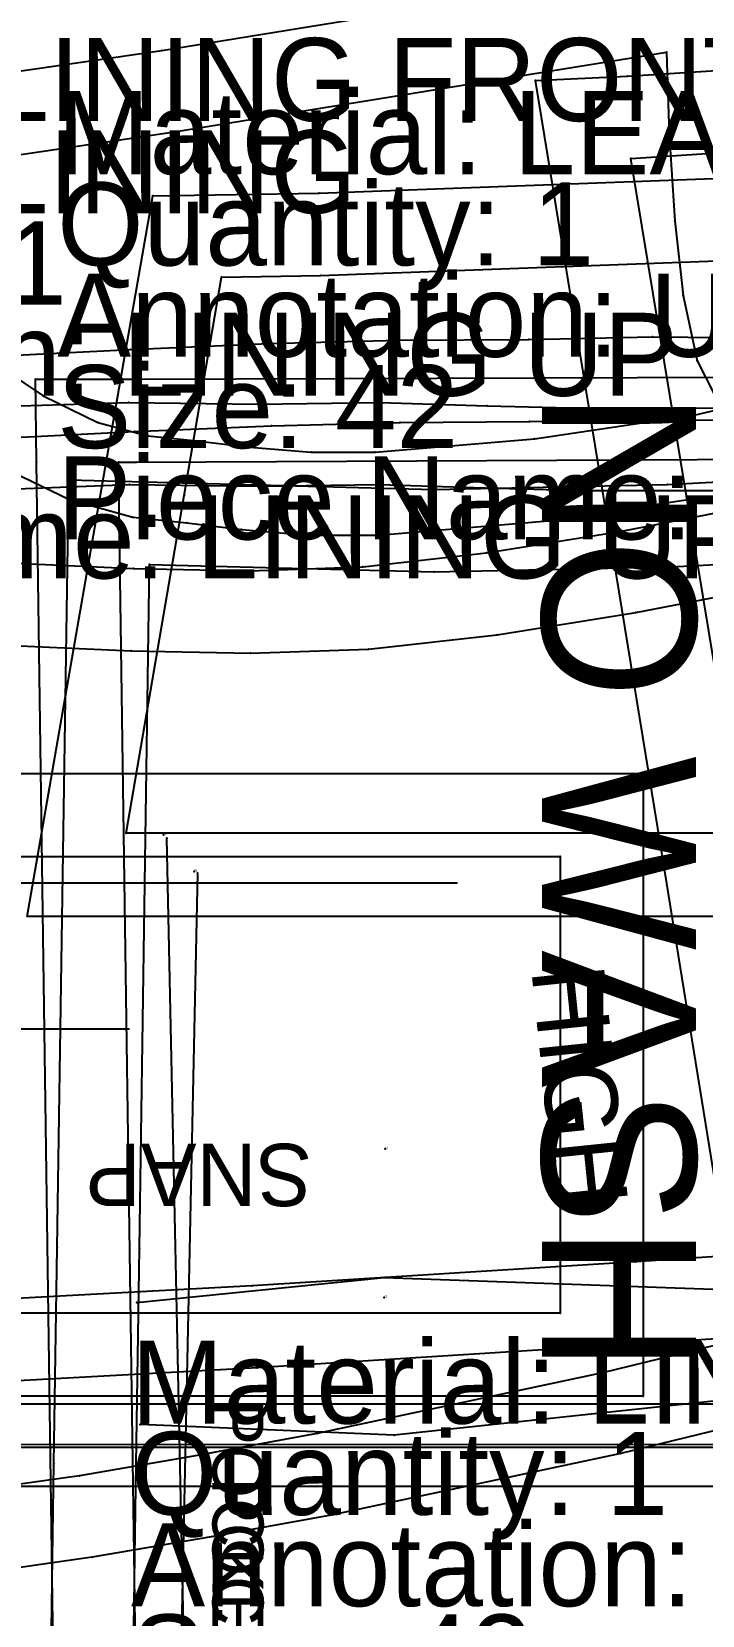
# Model space of a CAD drawing. Header units: metres. Extents: x -877 to 4284, y -561 to 1095.
# Drawn here: x -279.3 to -198.5, y -150 to 40.8 of the extents above; entities that cross this region are included whole.
import ezdxf

# ---------------------------------------------------------------- set-up
doc = ezdxf.new("R2010")
doc.units = ezdxf.units.M

# ---------------------------------------------------------------- blocks, each defined once
blk = doc.blocks.new('FRONT RIGHT 1P')
at = {"layer": '1'}
blk.add_lwpolyline([(-139.3, -134.9), (-137.2, 13.5), (-136.8, 39.5), (-135.4, 132), (-135.4, 132), (-91.4, 130.8), (-63.3, 131.4), (-42.6, 132.5)], dxfattribs=at)
at = {"layer": '13'}
blk.add_point((-120.3, 84.8), dxfattribs=at)
at = {"layer": '14'}
for points in [[(-125.7, 121.8), (-91.4, 120.9), (-62.9, 121.5), (-41.9, 122.6), (-24.9, 124), (-14.8, 125.3), (14.6, 129.6), (35.3, 132.7), (51.8, 134.9), (52.4, 130.5), (52.8, 120.9), (54.2, 112.1), (56.3, 104.9), (58.6, 98.8), (61.2, 92.9), (65.2, 86.2), (70.7, 80.3), (77.4, 74.7), (85.3, 69.3)], [(94.8, -133), (32.4, -134.8), (-42.8, -135.3), (-127.3, -134.9), (-129.4, -134.9), (-127.3, 13.4), (-126.9, 39.4), (-125.7, 121.8)]]:
    blk.add_lwpolyline(points, dxfattribs=at)
at = {"layer": '2'}
for p in [(-135.4, 132), (-135.4, 132), (-125.7, 121.8), (-125.7, 121.8), (-120.3, 84.8), (-119.9, 84.6), (-136.8, 39.5), (-136.8, 39.5), (-126.9, 39.4), (-137.2, 13.5), (-137.2, 13.5), (-127.3, 13.4)]:
    blk.add_point(p, dxfattribs=at)
at = {"layer": '3'}
for p in [(-91.4, 130.8), (-63.3, 131.4), (-91.4, 120.9), (-62.9, 121.5)]:
    blk.add_point(p, dxfattribs=at)
at = {"layer": '4'}
for p in [(-136.8, 39.5, 2.5), (-137.2, 13.5, 2.5)]:
    blk.add_point(p, dxfattribs=at)
at = {"layer": '8'}
blk.add_lwpolyline([(-119.9, 84.6), (-123.6, -89.6)], dxfattribs=at)
at = {"layer": '84'}
blk.add_lwpolyline([(-139.3, -134.9), (-137.2, 13.5), (-136.8, 39.5), (-135.4, 132), (-135.4, 132), (-91.4, 130.8), (-63.3, 131.4), (-42.6, 132.5)], dxfattribs=at)
at = {"layer": '85'}
blk.add_lwpolyline([(-119.9, 84.6), (-123.6, -89.6)], dxfattribs=at)
at = {"layer": '87'}
for points in [[(-125.7, 121.8), (-91.4, 120.9), (-62.9, 121.5), (-41.9, 122.6), (-24.9, 124), (-14.8, 125.3), (14.6, 129.6), (35.3, 132.7), (51.8, 134.9), (52.4, 130.5), (52.8, 120.9), (54.2, 112.1), (56.3, 104.9), (58.6, 98.8), (61.2, 92.9), (65.2, 86.2), (70.7, 80.3), (77.4, 74.7), (85.3, 69.3)], [(94.8, -133), (32.4, -134.8), (-42.8, -135.3), (-127.3, -134.9), (-129.4, -134.9), (-127.3, 13.4), (-126.9, 39.4), (-125.7, 121.8)]]:
    blk.add_lwpolyline(points, dxfattribs=at)
at = {"layer": '13'}
blk.add_text('#1', height=0.25, dxfattribs=at).set_placement((-120.3, 84.8))
at = {"layer": '15'}
blk.add_text('POCKET FLAP', height=6.1455, rotation=270, dxfattribs=at).set_placement((-118.1, 21.2))
at = {"layer": '2'}
blk.add_text('#1', height=0.25, dxfattribs=at).set_placement((-120.3, 84.8))
blk = doc.blocks.new('FACING INSIDE 2P')
at = {"layer": '1'}
blk.add_lwpolyline([(85.2, -30.7), (21.9, -32.5), (-54.2, -32.9), (-139.9, -32.9), (-130.8, 19.5), (-124.8, 53.9), (-124.8, 53.9), (-104.8, 54.2), (-48.6, 56.3), (7, 60.3), (53.9, 65.3), (88.2, 70)], dxfattribs=at)
at = {"layer": '14'}
for points in [[(-116.5, 44.1), (-104.6, 44.3), (-48.1, 46.4), (7.9, 50.4), (55.1, 55.4), (89.6, 60.1), (113.9, 64.1), (149.1, 71.8), (184.3, 81), (217.6, 91.6), (247.8, 102.8), (274.7, 114.2), (289.6, 121.1), (304.8, 86.7)], [(304.7, 85.7), (293.1, 83.5), (280.5, 79.7), (269.2, 75.8), (258.9, 70.9), (249.5, 64), (240.7, 54.8), (232.6, 43.6), (226.2, 31.5), (221.5, 19.1), (218.9, 7.4), (218.1, -2.1), (218.1, -10.1), (218.1, -11.7), (183.9, -14.4), (137.3, -17.7), (84.8, -20.8), (21.8, -22.6), (-54.2, -22.9), (-128, -22.9), (-121, 17.8), (-116.5, 44.1)]]:
    blk.add_lwpolyline(points, dxfattribs=at)
at = {"layer": '2'}
for p in [(-124.8, 53.9), (-124.8, 53.9), (-116.5, 44.1), (-116.5, 44.1), (-130.8, 19.5), (-130.8, 19.5), (-121, 17.8), (-128, -22.9)]:
    blk.add_point(p, dxfattribs=at)
at = {"layer": '3'}
for p in [(-104.8, 54.2), (-104.6, 44.3)]:
    blk.add_point(p, dxfattribs=at)
at = {"layer": '4'}
blk.add_point((-130.8, 19.5, 2.5), dxfattribs=at)
at = {"layer": '84'}
blk.add_lwpolyline([(85.2, -30.7), (21.9, -32.5), (-54.2, -32.9), (-139.9, -32.9), (-130.8, 19.5), (-124.8, 53.9), (-124.8, 53.9), (-104.8, 54.2), (-48.6, 56.3), (7, 60.3), (53.9, 65.3), (88.2, 70)], dxfattribs=at)
at = {"layer": '87'}
for points in [[(-116.5, 44.1), (-104.6, 44.3), (-48.1, 46.4), (7.9, 50.4), (55.1, 55.4), (89.6, 60.1), (113.9, 64.1), (149.1, 71.8), (184.3, 81), (217.6, 91.6), (247.8, 102.8), (274.7, 114.2), (289.6, 121.1), (304.8, 86.7)], [(304.7, 85.7), (293.1, 83.5), (280.5, 79.7), (269.2, 75.8), (258.9, 70.9), (249.5, 64), (240.7, 54.8), (232.6, 43.6), (226.2, 31.5), (221.5, 19.1), (218.9, 7.4), (218.1, -2.1), (218.1, -10.1), (218.1, -11.7), (183.9, -14.4), (137.3, -17.7), (84.8, -20.8), (21.8, -22.6), (-54.2, -22.9), (-128, -22.9), (-121, 17.8), (-116.5, 44.1)]]:
    blk.add_lwpolyline(points, dxfattribs=at)
blk = doc.blocks.new('FLAP XRIGHT FRONT 2P')
at = {"layer": '1'}
blk.add_lwpolyline([(232.2, 13.2), (232.2, -61.8), (-437.8, -61.8), (-437.8, 13.2), (232.2, 13.2)], close=True, dxfattribs=at)
at = {"layer": '13'}
blk.add_point((201.1, -32), dxfattribs=at)
at = {"layer": '14'}
blk.add_lwpolyline([(222.2, 3.2), (222.2, -51.8), (-427.8, -51.8), (-427.8, 3.2), (222.2, 3.2)], dxfattribs=at)
at = {"layer": '2'}
for p in [(232.2, 13.2), (232.2, 13.2), (222.2, 3.2), (222.2, 3.2), (201.1, -32), (222.2, -51.8), (232.2, -61.8)]:
    blk.add_point(p, dxfattribs=at)
at = {"layer": '84'}
blk.add_lwpolyline([(232.2, 13.2), (232.2, -61.8), (-437.8, -61.8), (-437.8, 13.2), (232.2, 13.2)], close=True, dxfattribs=at)
at = {"layer": '87'}
blk.add_lwpolyline([(222.2, 3.2), (222.2, -51.8), (-427.8, -51.8), (-427.8, 3.2), (222.2, 3.2)], dxfattribs=at)
at = {"layer": '13'}
blk.add_text('#1', height=0.25, dxfattribs=at).set_placement((201.1, -32))
at = {"layer": '15'}
for s, height, rotation, p in [('HIGH', 8.746, 275.9061, (218.7, -10.4)), ('SNAP', 7.5, 180, (192.3, -31.4))]:
    blk.add_text(s, height=height, rotation=rotation, dxfattribs=at).set_placement(p)
at = {"layer": '2'}
blk.add_text('#1', height=0.25, dxfattribs=at).set_placement((201.1, -32))
blk = doc.blocks.new('UP SLEEVE 2P')
at = {"layer": '1'}
blk.add_lwpolyline([(-5.7, 131.4), (12.1, 132.3), (28.8, 133), (44.5, 133.4), (60.1, 133.5), (75, 133.8), (87.8, 133.7), (99.6, 133.7), (116.2, 133.4), (130.1, 133), (177.9, 133), (212.2, 132.8), (238.7, 132.4)], dxfattribs=at)
at = {"layer": '14'}
blk.add_lwpolyline([(-5.1, 121.5), (12.6, 122.4), (29.1, 123.1), (44.6, 123.5), (60.2, 123.6), (75.1, 123.9), (87.8, 123.7), (99.5, 123.7), (116, 123.5), (130, 123), (177.9, 123), (212.1, 122.9), (238.5, 122.5), (255.4, 122.1), (256.9, 122.1), (257.1, 116.8)], dxfattribs=at)
at = {"layer": '3'}
for p in [(75, 133.8), (12.1, 132.3), (28.8, 133), (44.5, 133.4), (60.1, 133.5), (12.6, 122.4), (29.1, 123.1), (44.6, 123.5), (60.2, 123.6), (75.1, 123.9)]:
    blk.add_point(p, dxfattribs=at)
at = {"layer": '5'}
blk.add_line((200, 0), (-85.6, 0), dxfattribs=at)
at = {"layer": '7'}
blk.add_line((221.4, 5.3), (-66.9, 5.2), dxfattribs=at)
at = {"layer": '84'}
blk.add_lwpolyline([(-5.7, 131.4), (12.1, 132.3), (28.8, 133), (44.5, 133.4), (60.1, 133.5), (75, 133.8), (87.8, 133.7), (99.6, 133.7), (116.2, 133.4), (130.1, 133), (177.9, 133), (212.2, 132.8), (238.7, 132.4)], dxfattribs=at)
at = {"layer": '87'}
blk.add_lwpolyline([(-5.1, 121.5), (12.6, 122.4), (29.1, 123.1), (44.6, 123.5), (60.2, 123.6), (75.1, 123.9), (87.8, 123.7), (99.5, 123.7), (116, 123.5), (130, 123), (177.9, 123), (212.1, 122.9), (238.5, 122.5), (255.4, 122.1), (256.9, 122.1), (257.1, 116.8)], dxfattribs=at)
at = {"layer": '1'}
for s, p in [('Material: LEATHER', (3.3, 153.4)), ('Quantity: 1', (3.3, 142.4)), ('Annotation: UP SLEEVE 2P', (3.3, 131.4)), ('Size: 42', (3.3, 120.4)), ('Piece Name: UP SLEEVE 2P', (3.3, 109.4))]:
    blk.add_text(s, height=10, dxfattribs=at).set_placement(p)
blk = doc.blocks.new('UNDER SLEEVE 2P')
at = {"layer": '1'}
blk.add_lwpolyline([(-86.2, -52.9), (-94.2, -3.6), (-109.3, 88.7), (-109.3, 88.7), (-98.2, 89.2), (-87.5, 89.9)], dxfattribs=at)
at = {"layer": '14'}
for points in [[(-97.8, 79.3), (-86.8, 80), (-76.7, 80.9), (-66.4, 81.6), (-55, 82.8), (-43, 84.5), (-30.7, 85.9), (-17, 87.3), (-2.1, 89.5), (12.6, 91.9), (26.1, 94), (38.8, 95.9)], [(54.5, -39.3), (40.2, -40.5), (30.8, -41.1), (22, -41.6), (13.9, -42.2), (5, -42.7), (-4.1, -43), (-12.9, -43.5), (-21.8, -43.6), (-30, -43.7), (-38.2, -43.8), (-46.2, -43.9), (-54.1, -43.7), (-61.7, -43.5), (-76.5, -43.3), (-77.7, -43.3), (-84.4, -2), (-97.8, 79.3)]]:
    blk.add_lwpolyline(points, dxfattribs=at)
at = {"layer": '2'}
for p in [(-109.3, 88.7), (-109.3, 88.7), (-97.8, 79.3), (-97.8, 79.3), (-94.2, -3.6), (-94.2, -3.6)]:
    blk.add_point(p, dxfattribs=at)
at = {"layer": '3'}
blk.add_point((-98.2, 89.2), dxfattribs=at)
at = {"layer": '4'}
blk.add_point((-94.2, -3.6, 2.5), dxfattribs=at)
at = {"layer": '84'}
blk.add_lwpolyline([(-86.2, -52.9), (-94.2, -3.6), (-109.3, 88.7), (-109.3, 88.7), (-98.2, 89.2), (-87.5, 89.9)], dxfattribs=at)
at = {"layer": '87'}
for points in [[(-97.8, 79.3), (-86.8, 80), (-76.7, 80.9), (-66.4, 81.6), (-55, 82.8), (-43, 84.5), (-30.7, 85.9), (-17, 87.3), (-2.1, 89.5), (12.6, 91.9), (26.1, 94), (38.8, 95.9)], [(54.5, -39.3), (40.2, -40.5), (30.8, -41.1), (22, -41.6), (13.9, -42.2), (5, -42.7), (-4.1, -43), (-12.9, -43.5), (-21.8, -43.6), (-30, -43.7), (-38.2, -43.8), (-46.2, -43.9), (-54.1, -43.7), (-61.7, -43.5), (-76.5, -43.3), (-77.7, -43.3), (-84.4, -2), (-97.8, 79.3)]]:
    blk.add_lwpolyline(points, dxfattribs=at)
blk = doc.blocks.new('LINING BACK 1P')
at = {"layer": '1'}
blk.add_lwpolyline([(-14.1, 257.2), (3.6, 256.4), (17.6, 256.1), (31.2, 256.6), (46.1, 258.3), (62.4, 260.9), (101, 268.4), (124.4, 273.8), (149.7, 280.3), (151.3, 275.9), (153, 268.7), (156.7, 260.3), (162, 251.2), (168.3, 244.6), (174.6, 237.7), (180, 233.9), (190.8, 228.4), (198.9, 224.7), (208.2, 221.5), (218, 218.4)], dxfattribs=at)
at = {"layer": '14'}
blk.add_lwpolyline([(-14.6, 247.3), (3.3, 246.5), (17.7, 246.2), (31.9, 246.7), (47.4, 248.4), (64.1, 251.1), (103, 258.6), (126.7, 264.1), (142.9, 268.3), (143.6, 265.6), (147.8, 255.8), (154.1, 245.2), (161, 237.8), (168.1, 230.3), (174.9, 225.4), (186.5, 219.4), (195.2, 215.5), (205.1, 212), (215.8, 208.7)], dxfattribs=at)
at = {"layer": '3'}
for p in [(62.4, 260.9), (46.1, 258.3), (3.6, 256.4), (17.6, 256.1), (31.2, 256.6), (64.1, 251.1), (47.4, 248.4), (3.3, 246.5), (17.7, 246.2), (31.9, 246.7)]:
    blk.add_point(p, dxfattribs=at)
at = {"layer": '84'}
blk.add_lwpolyline([(-14.1, 257.2), (3.6, 256.4), (17.6, 256.1), (31.2, 256.6), (46.1, 258.3), (62.4, 260.9), (101, 268.4), (124.4, 273.8), (149.7, 280.3), (151.3, 275.9), (153, 268.7), (156.7, 260.3), (162, 251.2), (168.3, 244.6), (174.6, 237.7), (180, 233.9), (190.8, 228.4), (198.9, 224.7), (208.2, 221.5), (218, 218.4)], dxfattribs=at)
at = {"layer": '87'}
blk.add_lwpolyline([(-14.6, 247.3), (3.3, 246.5), (17.7, 246.2), (31.9, 246.7), (47.4, 248.4), (64.1, 251.1), (103, 258.6), (126.7, 264.1), (142.9, 268.3), (143.6, 265.6), (147.8, 255.8), (154.1, 245.2), (161, 237.8), (168.1, 230.3), (174.9, 225.4), (186.5, 219.4), (195.2, 215.5), (205.1, 212), (215.8, 208.7)], dxfattribs=at)
at = {"layer": '1'}
for s, p in [('Material: LINING', (3.3, 153.4)), ('Quantity: 1', (3.3, 142.4)), ('Annotation: LINING BACK 1P', (3.3, 131.4)), ('Size: 42', (3.3, 120.4))]:
    blk.add_text(s, height=10, dxfattribs=at).set_placement(p)
blk = doc.blocks.new('LINING FRONT 2P')
at = {"layer": '1'}
for points in [[(83.4, 80.9), (90.3, 76.3), (96.9, 73.1), (102.9, 71.5), (108.4, 70.9), (115.2, 70.1), (122.6, 69.5), (130.3, 69.5), (149.5, 71.1), (168.9, 74), (189.8, 78.9)], [(177.2, -46.9), (159.9, -51.1), (125.2, -58.5), (110.8, -61.1), (96.2, -63.6), (81.6, -65.7)]]:
    blk.add_lwpolyline(points, dxfattribs=at)
at = {"layer": '14'}
for points in [[(85.4, 67.7), (93.5, 63.8), (101.1, 61.7), (107.6, 61), (114.2, 60.2), (122.2, 59.5), (130.7, 59.5), (150.6, 61.2), (170.7, 64.2)], [(174.8, -37.2), (157.7, -41.4), (123.3, -48.7), (109.1, -51.3), (94.7, -53.8), (80.3, -55.8)]]:
    blk.add_lwpolyline(points, dxfattribs=at)
at = {"layer": '2'}
for p in [(108.4, 70.9), (108.4, 70.9), (130.3, 69.5), (130.3, 69.5), (107.6, 61), (130.7, 59.5), (123.3, -48.7), (125.2, -58.5), (125.2, -58.5)]:
    blk.add_point(p, dxfattribs=at)
at = {"layer": '3'}
for p in [(90.3, 76.3), (96.9, 73.1), (168.9, 74), (102.9, 71.5), (149.5, 71.1), (115.2, 70.1), (122.6, 69.5), (93.5, 63.8), (101.1, 61.7), (150.6, 61.2), (114.2, 60.2), (122.2, 59.5), (157.7, -41.4), (109.1, -51.3), (159.9, -51.1), (94.7, -53.8), (110.8, -61.1), (96.2, -63.6)]:
    blk.add_point(p, dxfattribs=at)
at = {"layer": '4'}
for p in [(108.4, 70.9, 2.5), (130.3, 69.5, 2.5), (125.2, -58.5, 2.5)]:
    blk.add_point(p, dxfattribs=at)
at = {"layer": '5'}
blk.add_line((100.7, 0), (14, 0), dxfattribs=at)
at = {"layer": '7'}
blk.add_line((100.7, 0), (14, 0), dxfattribs=at)
at = {"layer": '84'}
for points in [[(83.4, 80.9), (90.3, 76.3), (96.9, 73.1), (102.9, 71.5), (108.4, 70.9), (115.2, 70.1), (122.6, 69.5), (130.3, 69.5), (149.5, 71.1), (168.9, 74), (189.8, 78.9)], [(177.2, -46.9), (159.9, -51.1), (125.2, -58.5), (110.8, -61.1), (96.2, -63.6), (81.6, -65.7)]]:
    blk.add_lwpolyline(points, dxfattribs=at)
at = {"layer": '87'}
for points in [[(85.4, 67.7), (93.5, 63.8), (101.1, 61.7), (107.6, 61), (114.2, 60.2), (122.2, 59.5), (130.7, 59.5), (150.6, 61.2), (170.7, 64.2)], [(174.8, -37.2), (157.7, -41.4), (123.3, -48.7), (109.1, -51.3), (94.7, -53.8), (80.3, -55.8)]]:
    blk.add_lwpolyline(points, dxfattribs=at)
at = {"layer": '1'}
blk.add_text('Piece Name: LINING FRONT 2P', height=10, dxfattribs=at).set_placement((3.3, 109.4))
blk = doc.blocks.new('LINING UP SLEEVE 2P')
at = {"layer": '1'}
blk.add_lwpolyline([(59.7, 130.1), (75.4, 130.6), (91, 130.4), (105.7, 130.6), (118.6, 130.2), (130.2, 129.9), (184.5, 130), (221.4, 130), (243.9, 129.6), (257.3, 129.3), (266.6, 128.7), (266.9, 118.7), (279.7, 106.7), (286.3, 99.9), (290.1, 95.9)], dxfattribs=at)
at = {"layer": '14'}
blk.add_lwpolyline([(59.8, 120.1), (75.5, 120.7), (91, 120.5), (105.6, 120.7), (118.3, 120.3), (130.1, 120), (184.5, 120), (221.3, 120), (243.7, 119.7), (256.9, 119.4), (257.1, 114.3)], dxfattribs=at)
at = {"layer": '2'}
for p in [(130.2, 129.9), (130.2, 129.9), (130.1, 120)]:
    blk.add_point(p, dxfattribs=at)
at = {"layer": '3'}
for p in [(75.4, 130.6), (91, 130.4), (105.7, 130.6), (118.6, 130.2), (75.5, 120.7), (91, 120.5), (105.6, 120.7), (118.3, 120.3)]:
    blk.add_point(p, dxfattribs=at)
at = {"layer": '4'}
blk.add_point((130.2, 129.9, 2.5), dxfattribs=at)
at = {"layer": '5'}
blk.add_line((200, 0), (-85.6, 0), dxfattribs=at)
at = {"layer": '7'}
blk.add_line((221.4, 5.1), (-66.9, 5), dxfattribs=at)
at = {"layer": '84'}
blk.add_lwpolyline([(59.7, 130.1), (75.4, 130.6), (91, 130.4), (105.7, 130.6), (118.6, 130.2), (130.2, 129.9), (184.5, 130), (221.4, 130), (243.9, 129.6), (257.3, 129.3), (266.6, 128.7), (266.9, 118.7), (279.7, 106.7), (286.3, 99.9), (290.1, 95.9)], dxfattribs=at)
at = {"layer": '87'}
blk.add_lwpolyline([(59.8, 120.1), (75.5, 120.7), (91, 120.5), (105.6, 120.7), (118.3, 120.3), (130.1, 120), (184.5, 120), (221.3, 120), (243.7, 119.7), (256.9, 119.4), (257.1, 114.3)], dxfattribs=at)
at = {"layer": '1'}
for s, p in [('Material: LINING', (3.3, 153.4)), ('Quantity: 1', (3.3, 142.4)), ('Annotation: LINING UP SLEEVE 2P', (3.3, 131.4)), ('Piece Name: LINING UP SLEEVE 2P', (3.3, 109.4))]:
    blk.add_text(s, height=10, dxfattribs=at).set_placement(p)
blk = doc.blocks.new('LINING UNDER SLV 2P')
at = {"layer": '1'}
for points in [[(47.5, 95.8), (78.6, 100.3), (145.7, 111.2)], [(154.8, -54.3), (136, -55.5), (90.1, -58.4), (47.2, -60.7)]]:
    blk.add_lwpolyline(points, dxfattribs=at)
at = {"layer": '14'}
for points in [[(48.8, 85.9), (80.1, 90.5), (139.4, 100.1), (139.7, 90.2), (140.4, 79.8), (141.4, 70.8), (143.1, 62.9), (147.2, 54.9)], [(154, -44.4), (135.7, -45.6), (89.5, -48.5), (46.9, -50.8)]]:
    blk.add_lwpolyline(points, dxfattribs=at)
at = {"layer": '2'}
for p in [(139.4, 100.1), (135.7, -45.6), (136, -55.5), (136, -55.5)]:
    blk.add_point(p, dxfattribs=at)
at = {"layer": '3'}
for p in [(78.6, 100.3), (80.1, 90.5), (139.7, 90.2), (140.4, 79.8), (141.4, 70.8), (143.1, 62.9), (89.5, -48.5), (90.1, -58.4)]:
    blk.add_point(p, dxfattribs=at)
at = {"layer": '4'}
blk.add_point((136, -55.5, 2.5), dxfattribs=at)
at = {"layer": '5'}
blk.add_line((114.2, 0), (0.4, 0), dxfattribs=at)
at = {"layer": '7'}
blk.add_line((114.2, 0), (0.4, 0), dxfattribs=at)
at = {"layer": '84'}
for points in [[(47.5, 95.8), (78.6, 100.3), (145.7, 111.2)], [(154.8, -54.3), (136, -55.5), (90.1, -58.4), (47.2, -60.7)]]:
    blk.add_lwpolyline(points, dxfattribs=at)
at = {"layer": '87'}
for points in [[(48.8, 85.9), (80.1, 90.5), (139.4, 100.1), (139.7, 90.2), (140.4, 79.8), (141.4, 70.8), (143.1, 62.9), (147.2, 54.9)], [(154, -44.4), (135.7, -45.6), (89.5, -48.5), (46.9, -50.8)]]:
    blk.add_lwpolyline(points, dxfattribs=at)
at = {"layer": '15'}
blk.add_text('NO WASH', height=18.543, rotation=270, dxfattribs=at).set_placement((124.4, 59.4))
blk = doc.blocks.new('FRONT LEFT 1P')
at = {"layer": '1'}
blk.add_lwpolyline([(-137.2, -13.5), (-139.3, 134.9), (-139.4, 144.9), (-127.3, 144.9), (-42.8, 145.2), (32.5, 144.7), (95.2, 142.9)], dxfattribs=at)
at = {"layer": '13'}
for p in [(-124, 90), (-127.2, 33.7), (-97.4, 34.3), (-96.2, 19.4), (-126.8, 19)]:
    blk.add_point(p, dxfattribs=at)
at = {"layer": '14'}
blk.add_lwpolyline([(-125.6, -121.8), (-126.9, -39.4), (-127.3, -13.4), (-129.4, 134.9), (-127.3, 134.9), (-42.8, 135.3), (32.4, 134.8), (94.8, 133)], dxfattribs=at)
at = {"layer": '2'}
for p in [(-139.4, 144.9), (-139.3, 134.9), (-139.3, 134.9), (-129.4, 134.9), (-124, 90), (-123.6, 89.6), (-97.4, 36.7), (-127.2, 33.7), (-127.2, 33.7), (-97.4, 34.3), (-96.2, 19.4), (-126.8, 19), (-126.8, 19), (-96.2, 17.7)]:
    blk.add_point(p, dxfattribs=at)
at = {"layer": '3'}
for p in [(-127.3, 144.9), (-127.3, 134.9)]:
    blk.add_point(p, dxfattribs=at)
at = {"layer": '4'}
blk.add_point((-139.3, 134.9, 2.5), dxfattribs=at)
at = {"layer": '8'}
for points in [[(-119.9, -84.6), (-123.6, 89.6)], [(-127.2, 33.7), (-97.4, 36.7), (37.2, 31.9)], [(37.2, 31.9), (-96.2, 17.7), (-126.8, 19)]]:
    blk.add_lwpolyline(points, dxfattribs=at)
at = {"layer": '84'}
blk.add_lwpolyline([(-137.2, -13.5), (-139.3, 134.9), (-139.4, 144.9), (-127.3, 144.9), (-42.8, 145.2), (32.5, 144.7), (95.2, 142.9)], dxfattribs=at)
at = {"layer": '85'}
for points in [[(-119.9, -84.6), (-123.6, 89.6)], [(-127.2, 33.7), (-97.4, 36.7), (37.2, 31.9)], [(37.2, 31.9), (-96.2, 17.7), (-126.8, 19)]]:
    blk.add_lwpolyline(points, dxfattribs=at)
at = {"layer": '87'}
blk.add_lwpolyline([(-125.6, -121.8), (-126.9, -39.4), (-127.3, -13.4), (-129.4, 134.9), (-127.3, 134.9), (-42.8, 135.3), (32.4, 134.8), (94.8, 133)], dxfattribs=at)
at = {"layer": '13'}
for p in [(-124, 90), (-97.4, 34.3), (-127.2, 33.7), (-126.8, 19), (-96.2, 19.4)]:
    blk.add_text('#1', height=0.25, dxfattribs=at).set_placement(p)
at = {"layer": '15'}
blk.add_text('POCKET FLAP', height=6.1455, rotation=270, dxfattribs=at).set_placement((-118.1, 12.6))
at = {"layer": '2'}
for p in [(-124, 90), (-97.4, 34.3), (-127.2, 33.7), (-126.8, 19), (-96.2, 19.4)]:
    blk.add_text('#1', height=0.25, dxfattribs=at).set_placement(p)

msp = doc.modelspace()

# ---------------------------------------------------------------- block references
at = {"layer": '1'}
for name, p in [('FACING INSIDE 2P', (-139.9, -32.9)), ('UNDER SLEEVE 2P', (-109.3, -53.8)), ('FLAP XRIGHT FRONT 2P', (-437.8, -61.8)), ('LINING UNDER SLV 2P', (-342.2, -61.8)), ('LINING FRONT 2P', (-368.2, -79.4)), ('UP SLEEVE 2P', (-279.5, -129.8)), ('LINING UP SLEEVE 2P', (-343, -134.5)), ('FRONT RIGHT 1P', (-139.4, -145.2)), ('FRONT LEFT 1P', (-139.4, -146)), ('LINING BACK 1P', (-270.6, -280.3))]:
    msp.add_blockref(name, p, dxfattribs=at)

doc.saveas('drawing.dxf')
